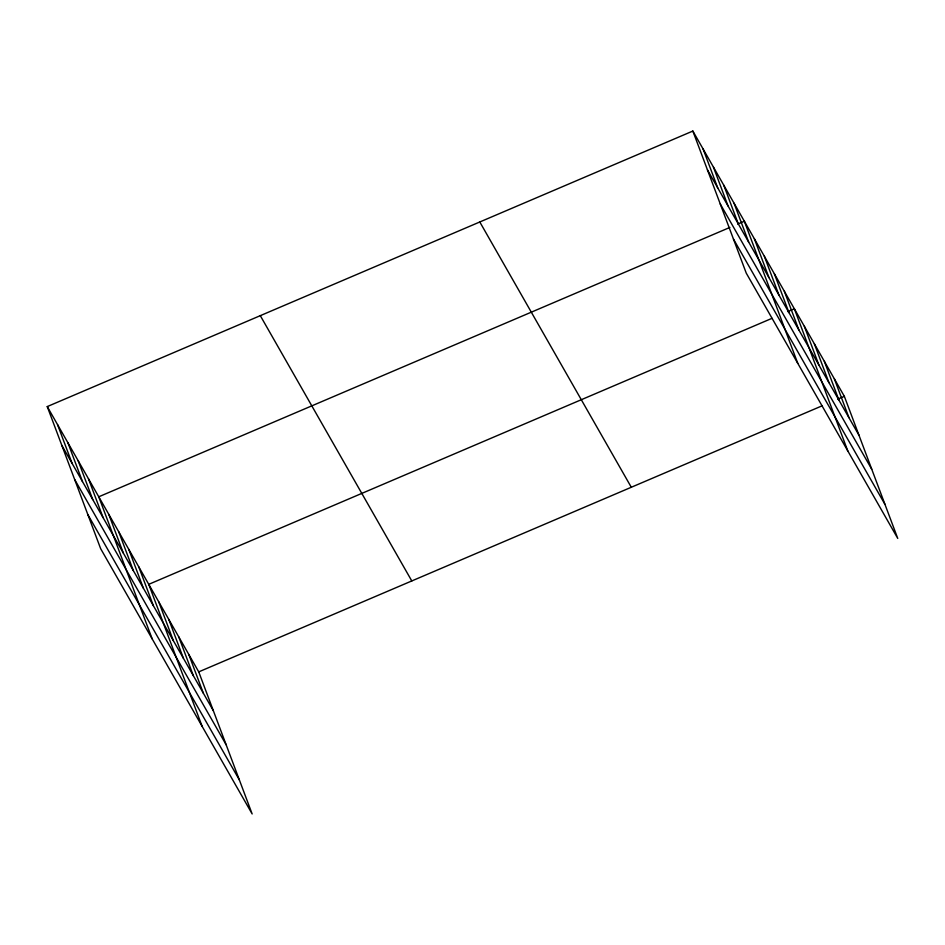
<?xml version="1.0" encoding="UTF-8"?>
<svg xmlns="http://www.w3.org/2000/svg" width="945" height="945" viewBox="0 0 945 945"><rect width="100%" height="100%" fill="white"/><g stroke="black" fill="none" stroke-linecap="round" stroke-linejoin="round"><path stroke-width="1.42" d="M47.25 406.586L198.745 671.871L252.15 813.952L100.654 548.667L47.25 406.586L692.85 131.048L844.346 396.333L897.75 538.414L746.255 273.129L692.85 131.048M729.894 227.426L98.764 496.786L152.169 638.855M737.785 224.059L744.353 221.248L797.757 363.329M771.994 318.335L148.755 584.329L202.159 726.398M787.776 311.602L794.355 308.791L847.759 450.871M198.745 671.871L821.985 405.877M837.766 399.144L844.346 396.333M707.451 169.899L858.946 435.184M720.255 203.966L871.751 469.252M733.45 239.061L884.945 504.346M479.8 221.98L631.295 487.266M260.3 315.665L411.796 580.951M61.85 445.438L213.357 710.723M74.655 479.493L226.162 744.778M87.85 514.6L239.345 779.885M834.352 378.827L848.953 417.678M824.347 361.321L838.947 400.172M814.354 343.815L828.954 382.654M804.349 326.308L818.949 365.148M784.35 291.284L798.95 330.136M774.357 273.778L788.957 312.618M764.351 256.272L778.952 295.112M754.358 238.754L768.958 277.606M734.052 203.21L748.653 242.062M723.752 185.173L738.352 224.012M713.451 167.135L728.052 205.975M703.151 149.097L717.751 187.937M188.752 654.365L203.352 693.205M178.759 636.859L193.359 675.699M168.753 619.341L183.354 658.192M158.76 601.835L173.36 640.686M138.761 566.823L153.362 605.662M128.756 549.305L143.356 588.156M118.763 531.799L133.363 570.65M108.758 514.293L123.358 553.132M88.464 478.749L103.064 517.588M78.151 460.699L92.752 499.551M67.851 442.662L82.451 481.513M57.55 424.624L72.151 463.475"/></g></svg>
